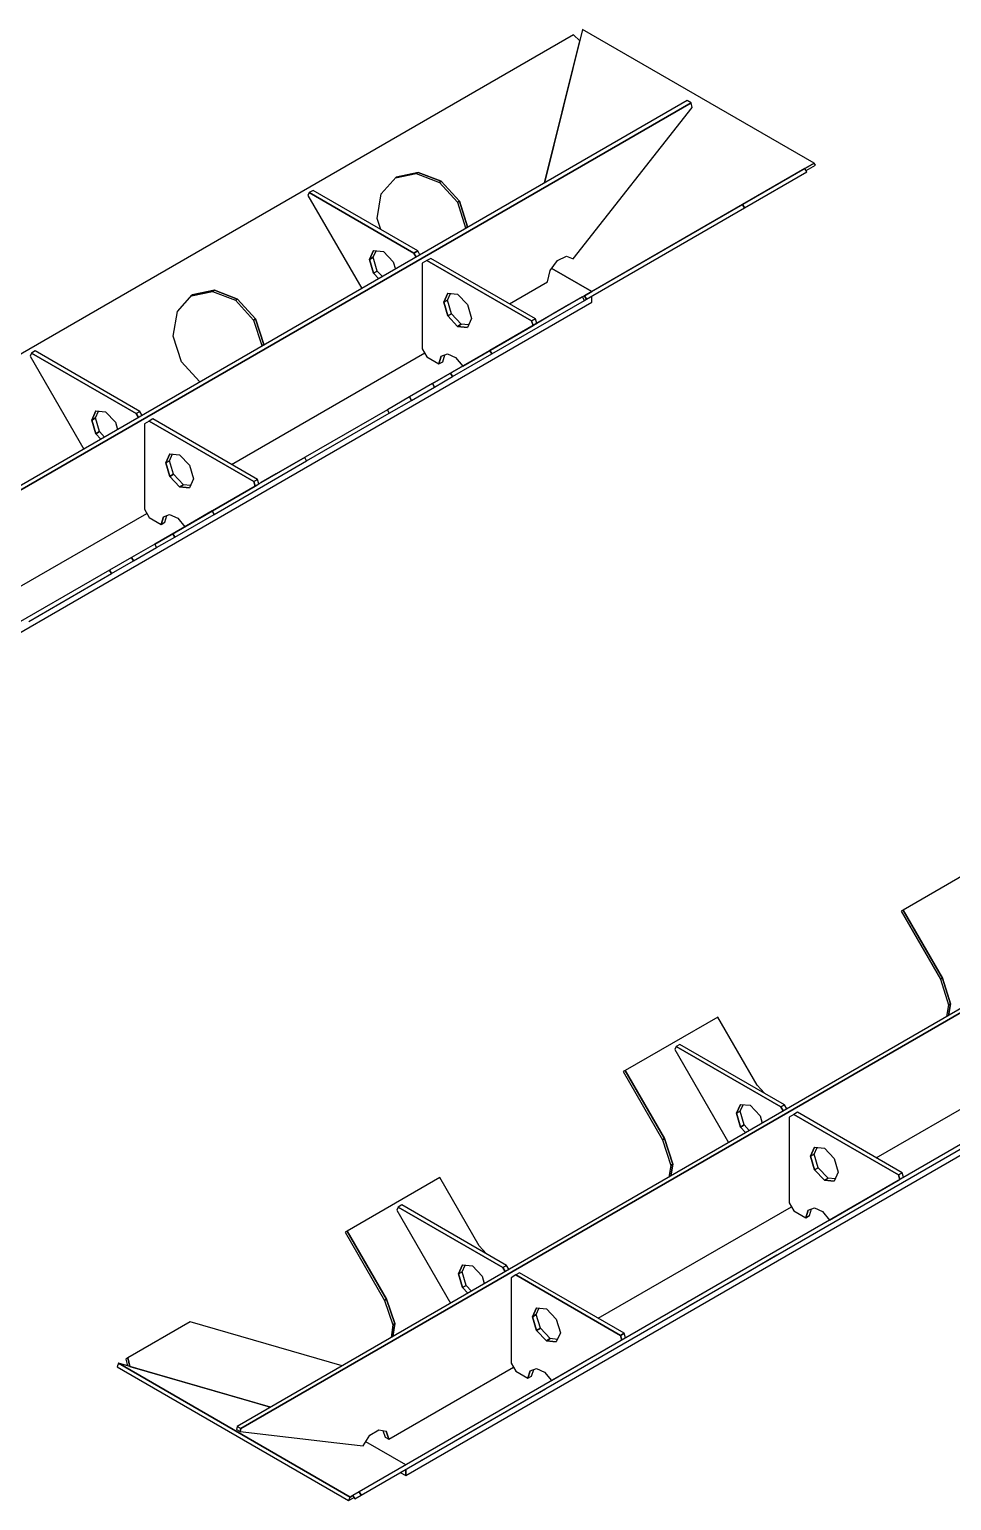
# Model space of a CAD drawing. Header units: millimetres. Extents: x -251843 to -243433, y -86292 to -80352.
# Drawn here: x -244821 to -244117, y -82075 to -80952 of the extents above; entities that cross this region are included whole.
import ezdxf

# ---------------------------------------------------------------- set-up
doc = ezdxf.new("R2010")
doc.units = ezdxf.units.MM
doc.layers.add('pen_035', color=1, linetype='Continuous')

msp = doc.modelspace()

# ---------------------------------------------------------------- linework, layer by layer
at = {"layer": 'pen_035', "color": 0, "linetype": 'Continuous'}
for p, q in [((-244524.1, -81061.4), (-244540.9, -81065)), ((-244524.1, -81061.4), (-244540.9, -81065)), ((-244608.2, -81079), (-244567.2, -81150)), ((-244608.2, -81079), (-244567.2, -81150)), ((-244527.3, -81122.9), (-244525.5, -81125.9)), ((-244527.3, -81122.9), (-244525.5, -81125.9)), ((-244391.5, -81152.3), (-244422.1, -81134.6)), ((-244391.5, -81152.3), (-244422.1, -81134.6)), ((-244558.1, -81138.2), (-244554.1, -81142.5)), ((-244558.1, -81138.2), (-244554.1, -81142.5)), ((-244679.6, -81151.3), (-244696.5, -81154.8)), ((-244679.6, -81151.3), (-244696.5, -81154.8)), ((-244397.1, -81155.5), (-244391.5, -81152.3)), ((-244391.5, -81152.3), (-244397.1, -81155.5)), ((-244397.1, -81155.5), (-244391.5, -81152.3)), ((-244391.5, -81152.3), (-244397.1, -81155.5)), ((-244391.5, -81152.3), (-244391.5, -81152.3)), ((-244391.5, -81152.3), (-244391.5, -81152.3)), ((-244420.2, -81168.8), (-244420.2, -81168.8)), ((-244420.2, -81168.8), (-244420.2, -81168.8)), ((-244409.2, -81162.5), (-244409.2, -81162.5)), ((-244409.2, -81162.5), (-244409.2, -81162.5)), ((-244513.1, -81222.5), (-244436.4, -81178.2)), ((-244436.4, -81178.2), (-244513.1, -81222.5)), ((-244513.1, -81222.5), (-244436.4, -81178.2)), ((-244436.4, -81178.2), (-244513.1, -81222.5)), ((-244494, -81178.8), (-244486.5, -81179.6)), ((-244494, -81178.8), (-244486.5, -81179.6)), ((-244434.8, -81177.3), (-244434.8, -81177.3)), ((-244434.8, -81177.3), (-244434.8, -81177.3)), ((-244431.8, -81175.5), (-244431.8, -81175.5)), ((-244431.8, -81175.5), (-244431.8, -81175.5)), ((-244820.3, -81201.5), (-244779.4, -81272.5)), ((-244820.3, -81201.5), (-244779.4, -81272.5)), ((-244666.6, -81284.1), (-244519.1, -81199)), ((-244666.6, -81284.1), (-244519.1, -81199)), ((-244739.4, -81245.4), (-244737.6, -81248.4)), ((-244739.4, -81245.4), (-244737.6, -81248.4)), ((-244770.2, -81260.7), (-244766.2, -81264.9)), ((-244770.2, -81260.7), (-244766.2, -81264.9)), ((-244632.4, -81291.4), (-244632.4, -81291.4)), ((-244632.4, -81291.4), (-244632.4, -81291.4)), ((-244725.2, -81344.9), (-244648.6, -81300.7)), ((-244648.6, -81300.7), (-244725.2, -81344.9)), ((-244725.2, -81344.9), (-244648.6, -81300.7)), ((-244648.6, -81300.7), (-244725.2, -81344.9)), ((-244706.2, -81301.3), (-244698.7, -81302)), ((-244706.2, -81301.3), (-244698.7, -81302)), ((-244646.9, -81299.7), (-244646.9, -81299.7)), ((-244646.9, -81299.7), (-244646.9, -81299.7)), ((-244643.9, -81298), (-244643.9, -81298)), ((-244643.9, -81298), (-244643.9, -81298)), ((-244878.7, -81406.6), (-244731.3, -81321.5)), ((-244878.7, -81406.6), (-244731.3, -81321.5)), ((-244174.4, -81813.2), (-244027, -81728.1)), ((-244174.4, -81813.2), (-244027, -81728.1)), ((-244247.3, -81774.4), (-244245.5, -81777.5)), ((-244247.3, -81774.4), (-244245.5, -81777.5)), ((-244278.1, -81789.8), (-244274.1, -81794)), ((-244278.1, -81789.8), (-244274.1, -81794)), ((-244214, -81830.4), (-244206.5, -81831.1)), ((-244214, -81830.4), (-244206.5, -81831.1)), ((-244210.1, -81860.7), (-244156.9, -81830.1)), ((-244210.1, -81860.7), (-244156.9, -81830.1)), ((-244157.5, -81826.3), (-244156.4, -81829.8)), ((-244157.5, -81826.3), (-244156.4, -81829.8)), ((-244386.6, -81935.7), (-244239.1, -81850.6)), ((-244386.6, -81935.7), (-244239.1, -81850.6)), ((-244459.4, -81896.9), (-244457.6, -81900)), ((-244459.4, -81896.9), (-244457.6, -81900)), ((-244490.2, -81912.3), (-244486.2, -81916.5)), ((-244490.2, -81912.3), (-244486.2, -81916.5)), ((-244317.6, -81922.8), (-244320.6, -81924.6)), ((-244317.6, -81922.8), (-244320.6, -81924.6)), ((-244306.1, -81916.2), (-244317.6, -81922.8)), ((-244306.1, -81916.2), (-244317.6, -81922.8)), ((-244426.2, -81952.8), (-244418.7, -81953.6)), ((-244426.2, -81952.8), (-244418.7, -81953.6)), ((-244422.2, -81983.2), (-244369, -81952.5)), ((-244422.2, -81983.2), (-244369, -81952.5)), ((-244369.6, -81948.8), (-244368.5, -81952.3)), ((-244369.6, -81948.8), (-244368.5, -81952.3)), ((-244663.4, -81995.8), (-244752.8, -81970)), ((-244663.4, -81995.8), (-244752.8, -81970)), ((-244744.2, -81972.5), (-244744.2, -81972.5)), ((-244744.2, -81972.5), (-244744.2, -81972.5)), ((-244636.9, -82003.5), (-244658.1, -81997.4)), ((-244636.9, -82003.5), (-244658.1, -81997.4)), ((-244653.3, -81998.7), (-244636.9, -82003.5)), ((-244653.3, -81998.7), (-244636.9, -82003.5)), ((-244551, -82021.3), (-244549.2, -82026.3)), ((-244551, -82021.3), (-244549.2, -82026.3)), ((-244586.1, -82030.7), (-244566.1, -82033)), ((-244586.1, -82030.7), (-244566.1, -82033)), ((-244533.6, -82047.6), (-244564.1, -82030)), ((-244533.6, -82047.6), (-244564.1, -82030)), ((-244494.4, -82024.9), (-244497.4, -82026.7)), ((-244494.4, -82024.9), (-244497.4, -82026.7)), ((-244533.6, -82051), (-244533.6, -82055.7)), ((-244533.6, -82051), (-244533.6, -82055.7)), ((-244573.9, -82070.8), (-244576.1, -82072.1)), ((-244573.9, -82070.8), (-244576.1, -82072.1)), ((-244573.9, -82070.8), (-244573.9, -82070.8)), ((-244573.9, -82070.8), (-244573.9, -82070.8)), ((-244573.9, -82070.8), (-244573.9, -82070.8)), ((-244573.9, -82070.8), (-244573.9, -82070.8))]:
    msp.add_line(p, q, dxfattribs=at)
for points in [[(-244427.6, -81069.4, 0), (-244400.7, -80960.9, 0), (-244405.6, -80956.3, 0), (-245450, -81559.3, 0), (-245448.5, -81565.9, 0)], [(-244427.6, -81069.4, 0), (-244400.7, -80960.9, 0), (-244405.6, -80956.3, 0), (-245450, -81559.3, 0), (-245448.5, -81565.9, 0)], [(-244221.8, -81054.3, 0), (-244398.6, -80952.2, 0), (-244427.6, -81069.4, 0)], [(-244221.8, -81054.3, 0), (-244398.6, -80952.2, 0), (-244427.6, -81069.4, 0)], [(-245363.8, -81613.2, 0), (-244315.8, -81008.2, 0), (-244318.7, -81006.5, 0), (-245366.6, -81611.6, 0), (-245363.8, -81613.2, 0)], [(-245363.8, -81613.2, 0), (-244315.8, -81008.2, 0), (-244318.7, -81006.5, 0), (-245366.6, -81611.6, 0), (-245363.8, -81613.2, 0)], [(-244405.7, -81127.2, 0), (-244314.8, -81011.8, 0), (-244315.8, -81008.2, 0), (-245363.8, -81613.2, 0), (-245364.3, -81615.6, 0), (-245290.4, -81624.1, 0)], [(-244405.7, -81127.2, 0), (-244314.8, -81011.8, 0), (-244315.8, -81008.2, 0), (-245363.8, -81613.2, 0), (-245364.3, -81615.6, 0), (-245290.4, -81624.1, 0)], [(-244422.1, -81134.6, 0), (-244391.5, -81152.3, 0), (-244221.8, -81054.3, 0)], [(-244422.1, -81134.6, 0), (-244391.5, -81152.3, 0), (-244221.8, -81054.3, 0)], [(-244228, -81060, 0), (-244220.7, -81055.8, 0), (-244221.8, -81054.3, 0), (-244391.5, -81152.3, 0)], [(-244228, -81060, 0), (-244220.7, -81055.8, 0), (-244221.8, -81054.3, 0), (-244391.5, -81152.3, 0)], [(-244276.4, -81085.8, 0), (-244274.9, -81088.4, 0), (-244227.4, -81061, 0), (-244228.9, -81058.4, 0), (-244276.4, -81085.8, 0)], [(-244276.4, -81085.8, 0), (-244274.9, -81088.4, 0), (-244227.4, -81061, 0), (-244228.9, -81058.4, 0), (-244276.4, -81085.8, 0)], [(-244552.7, -81104.9, 0), (-244555.4, -81096.4, 0), (-244552.4, -81077.8, 0), (-244540.9, -81065, 0)], [(-244552.7, -81104.9, 0), (-244555.4, -81096.4, 0), (-244552.4, -81077.8, 0), (-244540.9, -81065, 0)], [(-244541.5, -81065.6, 0), (-244525.6, -81062.3, 0), (-244524.1, -81061.4, 0)], [(-244541.5, -81065.6, 0), (-244525.6, -81062.3, 0), (-244524.1, -81061.4, 0)], [(-244540.9, -81065, 0), (-244524.1, -81061.4, 0), (-244506.4, -81068.1, 0), (-244492.6, -81083.3, 0), (-244486.4, -81102.8, 0), (-244486.5, -81103.4, 0)], [(-244540.9, -81065, 0), (-244524.1, -81061.4, 0), (-244506.4, -81068.1, 0), (-244492.6, -81083.3, 0), (-244486.4, -81102.8, 0), (-244486.5, -81103.4, 0)], [(-244506.4, -81068.1, 0), (-244524.1, -81061.4, 0), (-244525.6, -81062.3, 0), (-244507.9, -81069, 0), (-244506.4, -81068.1, 0)], [(-244506.4, -81068.1, 0), (-244524.1, -81061.4, 0), (-244525.6, -81062.3, 0), (-244507.9, -81069, 0), (-244506.4, -81068.1, 0)], [(-244492.6, -81083.3, 0), (-244506.4, -81068.1, 0), (-244507.9, -81069, 0), (-244494.1, -81084.1, 0), (-244492.6, -81083.3, 0)], [(-244492.6, -81083.3, 0), (-244506.4, -81068.1, 0), (-244507.9, -81069, 0), (-244494.1, -81084.1, 0), (-244492.6, -81083.3, 0)], [(-244525.5, -81125.9, 0), (-244527.3, -81122.9, 0), (-244607.2, -81076.7, 0), (-244608.2, -81079, 0)], [(-244525.5, -81125.9, 0), (-244527.3, -81122.9, 0), (-244607.2, -81076.7, 0), (-244608.2, -81079, 0)], [(-244607.2, -81076.7, 0), (-244527.3, -81122.9, 0), (-244524.4, -81121.2, 0), (-244604.3, -81075.1, 0), (-244607.2, -81076.7, 0)], [(-244607.2, -81076.7, 0), (-244527.3, -81122.9, 0), (-244524.4, -81121.2, 0), (-244604.3, -81075.1, 0), (-244607.2, -81076.7, 0)], [(-244486.4, -81102.8, 0), (-244492.6, -81083.3, 0), (-244494.1, -81084.1, 0), (-244487.9, -81103.7, 0), (-244486.4, -81102.8, 0)], [(-244486.4, -81102.8, 0), (-244492.6, -81083.3, 0), (-244494.1, -81084.1, 0), (-244487.9, -81103.7, 0), (-244486.4, -81102.8, 0)], [(-244397.1, -81155.5, 0), (-244395.6, -81158.1, 0), (-244274.9, -81088.4, 0), (-244276.4, -81085.8, 0), (-244397.1, -81155.5, 0)], [(-244397.1, -81155.5, 0), (-244395.6, -81158.1, 0), (-244274.9, -81088.4, 0), (-244276.4, -81085.8, 0), (-244397.1, -81155.5, 0)], [(-244486.5, -81103.4, 0), (-244486.4, -81102.8, 0), (-244487.9, -81103.7, 0), (-244488, -81104.3, 0)], [(-244486.5, -81103.4, 0), (-244486.4, -81102.8, 0), (-244487.9, -81103.7, 0), (-244488, -81104.3, 0)], [(-244554.1, -81142.5, 0), (-244558.1, -81138.2, 0), (-244561.2, -81127.8, 0), (-244558.1, -81120.9, 0), (-244550.6, -81121.7, 0)], [(-244558.1, -81120.9, 0), (-244561.2, -81127.8, 0), (-244558.4, -81126.1, 0), (-244556.1, -81121.1, 0)], [(-244554.1, -81142.5, 0), (-244558.1, -81138.2, 0), (-244561.2, -81127.8, 0), (-244558.1, -81120.9, 0), (-244550.6, -81121.7, 0)], [(-244558.1, -81120.9, 0), (-244561.2, -81127.8, 0), (-244558.4, -81126.1, 0), (-244556.1, -81121.1, 0)], [(-244561.2, -81127.8, 0), (-244558.1, -81138.2, 0), (-244555.3, -81136.6, 0), (-244558.4, -81126.1, 0), (-244561.2, -81127.8, 0)], [(-244561.2, -81127.8, 0), (-244558.1, -81138.2, 0), (-244555.3, -81136.6, 0), (-244558.4, -81126.1, 0), (-244561.2, -81127.8, 0)], [(-244550.6, -81121.7, 0), (-244543.1, -81129.6, 0), (-244541.4, -81135.1, 0)], [(-244550.6, -81121.7, 0), (-244543.1, -81129.6, 0), (-244541.4, -81135.1, 0)], [(-244522.7, -81124.3, 0), (-244524.4, -81121.2, 0), (-244527.3, -81122.9, 0)], [(-244522.7, -81124.3, 0), (-244524.4, -81121.2, 0), (-244527.3, -81122.9, 0)], [(-244454.4, -81161.7, 0), (-244425.4, -81144.9, 0), (-244423.3, -81136.3, 0), (-244417.7, -81128.6, 0), (-244410.9, -81125.2, 0), (-244405.7, -81127.2, 0)], [(-244454.4, -81161.7, 0), (-244425.4, -81144.9, 0), (-244423.3, -81136.3, 0), (-244417.7, -81128.6, 0), (-244410.9, -81125.2, 0), (-244405.7, -81127.2, 0)], [(-244551.3, -81140.8, 0), (-244555.3, -81136.6, 0), (-244558.1, -81138.2, 0)], [(-244551.3, -81140.8, 0), (-244555.3, -81136.6, 0), (-244558.1, -81138.2, 0)], [(-244436.4, -81178.2, 0), (-244437.5, -81174.7, 0), (-244517.4, -81128.6, 0), (-244520.9, -81130.6, 0), (-244520.9, -81196, 0), (-244517.4, -81202.1, 0), (-244508.2, -81207.4, 0), (-244506.4, -81201.6, 0), (-244501.6, -81199.9, 0), (-244495.5, -81202.7, 0), (-244490.1, -81209.2, 0), (-244436.4, -81178.2, 0)], [(-244436.4, -81178.2, 0), (-244437.5, -81174.7, 0), (-244517.4, -81128.6, 0), (-244520.9, -81130.6, 0), (-244520.9, -81196, 0), (-244517.4, -81202.1, 0), (-244508.2, -81207.4, 0), (-244506.4, -81201.6, 0), (-244501.6, -81199.9, 0), (-244495.5, -81202.7, 0), (-244490.1, -81209.2, 0), (-244436.4, -81178.2, 0)], [(-244517.4, -81128.6, 0), (-244437.5, -81174.7, 0), (-244434.6, -81173.1, 0), (-244514.5, -81127, 0), (-244517.4, -81128.6, 0)], [(-244517.4, -81128.6, 0), (-244437.5, -81174.7, 0), (-244434.6, -81173.1, 0), (-244514.5, -81127, 0), (-244517.4, -81128.6, 0)], [(-244391.5, -81152.3, 0), (-244391.5, -81152.3, 0), (-244422.1, -81134.6, 0)], [(-244391.5, -81152.3, 0), (-244391.5, -81152.3, 0), (-244422.1, -81134.6, 0)], [(-245237.9, -81649.1, 0), (-244391.5, -81160.4, 0), (-244391.5, -81155.7, 0)], [(-245237.9, -81649.1, 0), (-244391.5, -81160.4, 0), (-244391.5, -81155.7, 0)], [(-244690.4, -81221.1, 0), (-244691, -81220.9, 0), (-244704.8, -81205.8, 0), (-244711, -81186.2, 0), (-244707.9, -81167.6, 0), (-244696.5, -81154.8, 0)], [(-244690.4, -81221.1, 0), (-244691, -81220.9, 0), (-244704.8, -81205.8, 0), (-244711, -81186.2, 0), (-244707.9, -81167.6, 0), (-244696.5, -81154.8, 0)], [(-244697.1, -81155.5, 0), (-244681.1, -81152.1, 0), (-244679.6, -81151.3, 0)], [(-244697.1, -81155.5, 0), (-244681.1, -81152.1, 0), (-244679.6, -81151.3, 0)], [(-244696.5, -81154.8, 0), (-244679.6, -81151.3, 0), (-244662, -81158, 0), (-244648.2, -81173.1, 0), (-244642, -81192.6, 0), (-244642.1, -81193.2, 0)], [(-244696.5, -81154.8, 0), (-244679.6, -81151.3, 0), (-244662, -81158, 0), (-244648.2, -81173.1, 0), (-244642, -81192.6, 0), (-244642.1, -81193.2, 0)], [(-244662, -81158, 0), (-244679.6, -81151.3, 0), (-244681.1, -81152.1, 0), (-244663.5, -81158.8, 0), (-244662, -81158, 0)], [(-244662, -81158, 0), (-244679.6, -81151.3, 0), (-244681.1, -81152.1, 0), (-244663.5, -81158.8, 0), (-244662, -81158, 0)], [(-244648.2, -81173.1, 0), (-244662, -81158, 0), (-244663.5, -81158.8, 0), (-244649.7, -81174, 0), (-244648.2, -81173.1, 0)], [(-244648.2, -81173.1, 0), (-244662, -81158, 0), (-244663.5, -81158.8, 0), (-244649.7, -81174, 0), (-244648.2, -81173.1, 0)], [(-244494, -81154.3, 0), (-244486.5, -81162.2, 0), (-244483.4, -81172.7, 0), (-244486.5, -81179.6, 0), (-244494, -81178.8, 0), (-244501.5, -81170.9, 0), (-244504.6, -81160.4, 0), (-244501.5, -81153.6, 0), (-244494, -81154.3, 0)], [(-244501.5, -81153.6, 0), (-244504.6, -81160.4, 0), (-244501.8, -81158.8, 0), (-244499.5, -81153.8, 0)], [(-244494, -81154.3, 0), (-244486.5, -81162.2, 0), (-244483.4, -81172.7, 0), (-244486.5, -81179.6, 0), (-244494, -81178.8, 0), (-244501.5, -81170.9, 0), (-244504.6, -81160.4, 0), (-244501.5, -81153.6, 0), (-244494, -81154.3, 0)], [(-244501.5, -81153.6, 0), (-244504.6, -81160.4, 0), (-244501.8, -81158.8, 0), (-244499.5, -81153.8, 0)], [(-244504.6, -81160.4, 0), (-244501.5, -81170.9, 0), (-244498.7, -81169.3, 0), (-244501.8, -81158.8, 0), (-244504.6, -81160.4, 0)], [(-244504.6, -81160.4, 0), (-244501.5, -81170.9, 0), (-244498.7, -81169.3, 0), (-244501.8, -81158.8, 0), (-244504.6, -81160.4, 0)], [(-244469.3, -81197.2, 0), (-244467.8, -81199.8, 0), (-244397.1, -81159, 0), (-244398.6, -81156.4, 0), (-244469.3, -81197.2, 0)], [(-244469.3, -81197.2, 0), (-244467.8, -81199.8, 0), (-244397.1, -81159, 0), (-244398.6, -81156.4, 0), (-244469.3, -81197.2, 0)], [(-244397.1, -81159, 0), (-244395.6, -81158.1, 0), (-244397.1, -81155.5, 0), (-244409.2, -81162.5, 0)], [(-244397.1, -81159, 0), (-244395.6, -81158.1, 0), (-244397.1, -81155.5, 0), (-244409.2, -81162.5, 0)], [(-244501.5, -81170.9, 0), (-244494, -81178.8, 0), (-244491.2, -81177.2, 0), (-244498.7, -81169.3, 0), (-244501.5, -81170.9, 0)], [(-244501.5, -81170.9, 0), (-244494, -81178.8, 0), (-244491.2, -81177.2, 0), (-244498.7, -81169.3, 0), (-244501.5, -81170.9, 0)], [(-244420.2, -81168.8, 0), (-244420.2, -81168.8, 0), (-244431.8, -81175.5, 0)], [(-244420.2, -81168.8, 0), (-244420.2, -81168.8, 0), (-244431.8, -81175.5, 0)], [(-244409.2, -81162.5, 0), (-244409.2, -81162.5, 0), (-244420.2, -81168.8, 0)], [(-244409.2, -81162.5, 0), (-244409.2, -81162.5, 0), (-244420.2, -81168.8, 0)], [(-244642, -81192.6, 0), (-244648.2, -81173.1, 0), (-244649.7, -81174, 0), (-244643.5, -81193.5, 0), (-244642, -81192.6, 0)], [(-244642, -81192.6, 0), (-244648.2, -81173.1, 0), (-244649.7, -81174, 0), (-244643.5, -81193.5, 0), (-244642, -81192.6, 0)], [(-244485.7, -81177.7, 0), (-244491.2, -81177.2, 0), (-244494, -81178.8, 0)], [(-244485.7, -81177.7, 0), (-244491.2, -81177.2, 0), (-244494, -81178.8, 0)], [(-244437.5, -81174.7, 0), (-244436.4, -81178.2, 0), (-244433.6, -81176.6, 0), (-244434.6, -81173.1, 0), (-244437.5, -81174.7, 0)], [(-244437.5, -81174.7, 0), (-244436.4, -81178.2, 0), (-244433.6, -81176.6, 0), (-244434.6, -81173.1, 0), (-244437.5, -81174.7, 0)], [(-244431.8, -81175.5, 0), (-244431.8, -81175.5, 0), (-244433.6, -81176.6, 0)], [(-244431.8, -81175.5, 0), (-244431.8, -81175.5, 0), (-244433.6, -81176.6, 0)], [(-244642.1, -81193.2, 0), (-244642, -81192.6, 0), (-244643.5, -81193.5, 0), (-244643.6, -81194.1, 0)], [(-244642.1, -81193.2, 0), (-244642, -81192.6, 0), (-244643.5, -81193.5, 0), (-244643.6, -81194.1, 0)], [(-244737.6, -81248.4, 0), (-244739.4, -81245.4, 0), (-244819.3, -81199.2, 0), (-244820.3, -81201.5, 0)], [(-244737.6, -81248.4, 0), (-244739.4, -81245.4, 0), (-244819.3, -81199.2, 0), (-244820.3, -81201.5, 0)], [(-244819.3, -81199.2, 0), (-244739.4, -81245.4, 0), (-244736.6, -81243.7, 0), (-244816.5, -81197.6, 0), (-244819.3, -81199.2, 0)], [(-244819.3, -81199.2, 0), (-244739.4, -81245.4, 0), (-244736.6, -81243.7, 0), (-244816.5, -81197.6, 0), (-244819.3, -81199.2, 0)], [(-244506.4, -81201.6, 0), (-244508.2, -81207.4, 0), (-244505.3, -81205.8, 0), (-244503.8, -81200.6, 0)], [(-244506.4, -81201.6, 0), (-244508.2, -81207.4, 0), (-244505.3, -81205.8, 0), (-244503.8, -81200.6, 0)], [(-244499.3, -81214.5, 0), (-244497.8, -81217.1, 0), (-244467.8, -81199.8, 0), (-244469.3, -81197.2, 0), (-244499.3, -81214.5, 0)], [(-244499.3, -81214.5, 0), (-244497.8, -81217.1, 0), (-244467.8, -81199.8, 0), (-244469.3, -81197.2, 0), (-244499.3, -81214.5, 0)], [(-244513.1, -81222.5, 0), (-244511.6, -81225.1, 0), (-244497.8, -81217.1, 0), (-244499.3, -81214.5, 0), (-244513.1, -81222.5, 0)], [(-244513.1, -81222.5, 0), (-244511.6, -81225.1, 0), (-244497.8, -81217.1, 0), (-244499.3, -81214.5, 0), (-244513.1, -81222.5, 0)], [(-244530.7, -81232.7, 0), (-244529.2, -81235.3, 0), (-244511.6, -81225.1, 0), (-244513.1, -81222.5, 0), (-244530.7, -81232.7, 0)], [(-244530.7, -81232.7, 0), (-244529.2, -81235.3, 0), (-244511.6, -81225.1, 0), (-244513.1, -81222.5, 0), (-244530.7, -81232.7, 0)], [(-244547.6, -81242.4, 0), (-244546.1, -81245, 0), (-244529.2, -81235.3, 0), (-244530.7, -81232.7, 0), (-244547.6, -81242.4, 0)], [(-244547.6, -81242.4, 0), (-244546.1, -81245, 0), (-244529.2, -81235.3, 0), (-244530.7, -81232.7, 0), (-244547.6, -81242.4, 0)], [(-244766.2, -81264.9, 0), (-244770.2, -81260.7, 0), (-244773.3, -81250.3, 0), (-244770.2, -81243.4, 0), (-244762.7, -81244.1, 0)], [(-244770.2, -81243.4, 0), (-244773.3, -81250.3, 0), (-244770.5, -81248.6, 0), (-244768.2, -81243.6, 0)], [(-244766.2, -81264.9, 0), (-244770.2, -81260.7, 0), (-244773.3, -81250.3, 0), (-244770.2, -81243.4, 0), (-244762.7, -81244.1, 0)], [(-244770.2, -81243.4, 0), (-244773.3, -81250.3, 0), (-244770.5, -81248.6, 0), (-244768.2, -81243.6, 0)], [(-244773.3, -81250.3, 0), (-244770.2, -81260.7, 0), (-244767.4, -81259.1, 0), (-244770.5, -81248.6, 0), (-244773.3, -81250.3, 0)], [(-244773.3, -81250.3, 0), (-244770.2, -81260.7, 0), (-244767.4, -81259.1, 0), (-244770.5, -81248.6, 0), (-244773.3, -81250.3, 0)], [(-244762.7, -81244.1, 0), (-244755.2, -81252, 0), (-244753.6, -81257.6, 0)], [(-244762.7, -81244.1, 0), (-244755.2, -81252, 0), (-244753.6, -81257.6, 0)], [(-244734.8, -81246.8, 0), (-244736.6, -81243.7, 0), (-244739.4, -81245.4, 0)], [(-244734.8, -81246.8, 0), (-244736.6, -81243.7, 0), (-244739.4, -81245.4, 0)], [(-244729.5, -81251.1, 0), (-244649.6, -81297.2, 0), (-244646.8, -81295.6, 0), (-244726.7, -81249.4, 0), (-244729.5, -81251.1, 0)], [(-244729.5, -81251.1, 0), (-244649.6, -81297.2, 0), (-244646.8, -81295.6, 0), (-244726.7, -81249.4, 0), (-244729.5, -81251.1, 0)], [(-244609.2, -81281.4, 0), (-244546.1, -81245, 0), (-244547.6, -81242.4, 0), (-244632.4, -81291.4, 0)], [(-244609.2, -81281.4, 0), (-244546.1, -81245, 0), (-244547.6, -81242.4, 0), (-244632.4, -81291.4, 0)], [(-244763.4, -81263.3, 0), (-244767.4, -81259.1, 0), (-244770.2, -81260.7, 0)], [(-244763.4, -81263.3, 0), (-244767.4, -81259.1, 0), (-244770.2, -81260.7, 0)], [(-244648.6, -81300.7, 0), (-244649.6, -81297.2, 0), (-244729.5, -81251.1, 0), (-244733, -81253.1, 0), (-244733, -81318.4, 0), (-244729.5, -81324.6, 0), (-244720.3, -81329.9, 0), (-244718.5, -81324.1, 0), (-244713.8, -81322.3, 0), (-244707.6, -81325.2, 0), (-244702.2, -81331.7, 0), (-244648.6, -81300.7, 0)], [(-244648.6, -81300.7, 0), (-244649.6, -81297.2, 0), (-244729.5, -81251.1, 0), (-244733, -81253.1, 0), (-244733, -81318.4, 0), (-244729.5, -81324.6, 0), (-244720.3, -81329.9, 0), (-244718.5, -81324.1, 0), (-244713.8, -81322.3, 0), (-244707.6, -81325.2, 0), (-244702.2, -81331.7, 0), (-244648.6, -81300.7, 0)], [(-244706.2, -81276.8, 0), (-244698.7, -81284.7, 0), (-244695.6, -81295.2, 0), (-244698.7, -81302, 0), (-244706.2, -81301.3, 0), (-244713.7, -81293.4, 0), (-244716.8, -81282.9, 0), (-244713.7, -81276, 0), (-244706.2, -81276.8, 0)], [(-244713.7, -81276, 0), (-244716.8, -81282.9, 0), (-244713.9, -81281.3, 0), (-244711.7, -81276.2, 0)], [(-244706.2, -81276.8, 0), (-244698.7, -81284.7, 0), (-244695.6, -81295.2, 0), (-244698.7, -81302, 0), (-244706.2, -81301.3, 0), (-244713.7, -81293.4, 0), (-244716.8, -81282.9, 0), (-244713.7, -81276, 0), (-244706.2, -81276.8, 0)], [(-244713.7, -81276, 0), (-244716.8, -81282.9, 0), (-244713.9, -81281.3, 0), (-244711.7, -81276.2, 0)], [(-244716.8, -81282.9, 0), (-244713.7, -81293.4, 0), (-244710.8, -81291.7, 0), (-244713.9, -81281.3, 0), (-244716.8, -81282.9, 0)], [(-244716.8, -81282.9, 0), (-244713.7, -81293.4, 0), (-244710.8, -81291.7, 0), (-244713.9, -81281.3, 0), (-244716.8, -81282.9, 0)], [(-244681.4, -81319.7, 0), (-244679.9, -81322.3, 0), (-244609.2, -81281.4, 0), (-244610.7, -81278.8, 0), (-244681.4, -81319.7, 0)], [(-244681.4, -81319.7, 0), (-244679.9, -81322.3, 0), (-244609.2, -81281.4, 0), (-244610.7, -81278.8, 0), (-244681.4, -81319.7, 0)], [(-244713.7, -81293.4, 0), (-244706.2, -81301.3, 0), (-244703.3, -81299.7, 0), (-244710.8, -81291.7, 0), (-244713.7, -81293.4, 0)], [(-244713.7, -81293.4, 0), (-244706.2, -81301.3, 0), (-244703.3, -81299.7, 0), (-244710.8, -81291.7, 0), (-244713.7, -81293.4, 0)], [(-244632.4, -81291.4, 0), (-244632.4, -81291.4, 0), (-244643.9, -81298, 0)], [(-244632.4, -81291.4, 0), (-244632.4, -81291.4, 0), (-244643.9, -81298, 0)], [(-244697.8, -81300.2, 0), (-244703.3, -81299.7, 0), (-244706.2, -81301.3, 0)], [(-244697.8, -81300.2, 0), (-244703.3, -81299.7, 0), (-244706.2, -81301.3, 0)], [(-244649.6, -81297.2, 0), (-244648.6, -81300.7, 0), (-244645.7, -81299.1, 0), (-244646.8, -81295.6, 0), (-244649.6, -81297.2, 0)], [(-244649.6, -81297.2, 0), (-244648.6, -81300.7, 0), (-244645.7, -81299.1, 0), (-244646.8, -81295.6, 0), (-244649.6, -81297.2, 0)], [(-244643.9, -81298, 0), (-244643.9, -81298, 0), (-244645.7, -81299.1, 0)], [(-244643.9, -81298, 0), (-244643.9, -81298, 0), (-244645.7, -81299.1, 0)], [(-244718.5, -81324.1, 0), (-244720.3, -81329.9, 0), (-244717.5, -81328.2, 0), (-244715.9, -81323.1, 0)], [(-244718.5, -81324.1, 0), (-244720.3, -81329.9, 0), (-244717.5, -81328.2, 0), (-244715.9, -81323.1, 0)], [(-244711.4, -81337, 0), (-244709.9, -81339.6, 0), (-244679.9, -81322.3, 0), (-244681.4, -81319.7, 0), (-244711.4, -81337, 0)], [(-244711.4, -81337, 0), (-244709.9, -81339.6, 0), (-244679.9, -81322.3, 0), (-244681.4, -81319.7, 0), (-244711.4, -81337, 0)], [(-244725.2, -81344.9, 0), (-244723.7, -81347.5, 0), (-244709.9, -81339.6, 0), (-244711.4, -81337, 0), (-244725.2, -81344.9, 0)], [(-244725.2, -81344.9, 0), (-244723.7, -81347.5, 0), (-244709.9, -81339.6, 0), (-244711.4, -81337, 0), (-244725.2, -81344.9, 0)], [(-244742.9, -81355.1, 0), (-244741.4, -81357.7, 0), (-244723.7, -81347.5, 0), (-244725.2, -81344.9, 0), (-244742.9, -81355.1, 0)], [(-244742.9, -81355.1, 0), (-244741.4, -81357.7, 0), (-244723.7, -81347.5, 0), (-244725.2, -81344.9, 0), (-244742.9, -81355.1, 0)], [(-244759.7, -81364.9, 0), (-244758.2, -81367.5, 0), (-244741.4, -81357.7, 0), (-244742.9, -81355.1, 0), (-244759.7, -81364.9, 0)], [(-244759.7, -81364.9, 0), (-244758.2, -81367.5, 0), (-244741.4, -81357.7, 0), (-244742.9, -81355.1, 0), (-244759.7, -81364.9, 0)], [(-244821.3, -81403.9, 0), (-244758.2, -81367.5, 0), (-244759.7, -81364.9, 0), (-244844.6, -81413.8, 0)], [(-244821.3, -81403.9, 0), (-244758.2, -81367.5, 0), (-244759.7, -81364.9, 0), (-244844.6, -81413.8, 0)], [(-244662.3, -82018.2, 0), (-244659.5, -82019.8, 0), (-243611.6, -81414.8, 0), (-243614.4, -81413.1, 0), (-244662.3, -82018.2, 0)], [(-244662.3, -82018.2, 0), (-244659.5, -82019.8, 0), (-243611.6, -81414.8, 0), (-243614.4, -81413.1, 0), (-244662.3, -82018.2, 0)], [(-243701.5, -81533.9, 0), (-243610.6, -81418.4, 0), (-243611.6, -81414.8, 0), (-244659.5, -82019.8, 0), (-244660, -82022.2, 0), (-244586.1, -82030.7, 0)], [(-243701.5, -81533.9, 0), (-243610.6, -81418.4, 0), (-243611.6, -81414.8, 0), (-244659.5, -82019.8, 0), (-244660, -82022.2, 0), (-244586.1, -82030.7, 0)], [(-244569, -82068, 0), (-244567.5, -82070.6, 0), (-243523.1, -81467.6, 0), (-243524.6, -81465, 0), (-244569, -82068, 0)], [(-244569, -82068, 0), (-244567.5, -82070.6, 0), (-243523.1, -81467.6, 0), (-243524.6, -81465, 0), (-244569, -82068, 0)], [(-244533.6, -82055.7, 0), (-243687.2, -81567.1, 0), (-243687.2, -81562.4, 0)], [(-244533.6, -82055.7, 0), (-243687.2, -81567.1, 0), (-243687.2, -81562.4, 0)], [(-244047.6, -81641.5, 0), (-244053.2, -81635.3, 0), (-244083.2, -81583.4, 0), (-244153.9, -81624.2, 0), (-244123.9, -81676.2, 0), (-244117.7, -81695.7, 0), (-244119.2, -81704.6, 0)], [(-244047.6, -81641.5, 0), (-244053.2, -81635.3, 0), (-244083.2, -81583.4, 0), (-244153.9, -81624.2, 0), (-244123.9, -81676.2, 0), (-244117.7, -81695.7, 0), (-244119.2, -81704.6, 0)], [(-244123.9, -81676.2, 0), (-244153.9, -81624.2, 0), (-244155.4, -81625.1, 0), (-244125.4, -81677, 0), (-244123.9, -81676.2, 0)], [(-244123.9, -81676.2, 0), (-244153.9, -81624.2, 0), (-244155.4, -81625.1, 0), (-244125.4, -81677, 0), (-244123.9, -81676.2, 0)], [(-244117.7, -81695.7, 0), (-244123.9, -81676.2, 0), (-244125.4, -81677, 0), (-244119.2, -81696.5, 0), (-244117.7, -81695.7, 0)], [(-244117.7, -81695.7, 0), (-244123.9, -81676.2, 0), (-244125.4, -81677, 0), (-244119.2, -81696.5, 0), (-244117.7, -81695.7, 0)], [(-244119.2, -81704.6, 0), (-244117.7, -81695.7, 0), (-244119.2, -81696.5, 0), (-244120.7, -81705.4, 0)], [(-244119.2, -81704.6, 0), (-244117.7, -81695.7, 0), (-244119.2, -81696.5, 0), (-244120.7, -81705.4, 0)], [(-244259.7, -81764, 0), (-244265.3, -81757.8, 0), (-244295.3, -81705.9, 0), (-244366, -81746.7, 0), (-244336, -81798.6, 0), (-244329.8, -81818.2, 0), (-244331.3, -81827, 0)], [(-244259.7, -81764, 0), (-244265.3, -81757.8, 0), (-244295.3, -81705.9, 0), (-244366, -81746.7, 0), (-244336, -81798.6, 0), (-244329.8, -81818.2, 0), (-244331.3, -81827, 0)], [(-244245.5, -81777.5, 0), (-244247.3, -81774.4, 0), (-244327.2, -81728.3, 0), (-244328.2, -81730.6, 0), (-244287.2, -81801.6, 0)], [(-244245.5, -81777.5, 0), (-244247.3, -81774.4, 0), (-244327.2, -81728.3, 0), (-244328.2, -81730.6, 0), (-244287.2, -81801.6, 0)], [(-244327.2, -81728.3, 0), (-244247.3, -81774.4, 0), (-244244.4, -81772.8, 0), (-244324.3, -81726.7, 0), (-244327.2, -81728.3, 0)], [(-244327.2, -81728.3, 0), (-244247.3, -81774.4, 0), (-244244.4, -81772.8, 0), (-244324.3, -81726.7, 0), (-244327.2, -81728.3, 0)], [(-244336, -81798.6, 0), (-244366, -81746.7, 0), (-244367.5, -81747.5, 0), (-244337.5, -81799.5, 0), (-244336, -81798.6, 0)], [(-244336, -81798.6, 0), (-244366, -81746.7, 0), (-244367.5, -81747.5, 0), (-244337.5, -81799.5, 0), (-244336, -81798.6, 0)], [(-244274.1, -81794, 0), (-244278.1, -81789.8, 0), (-244281.2, -81779.3, 0), (-244278.1, -81772.5, 0), (-244270.6, -81773.2, 0)], [(-244278.1, -81772.5, 0), (-244281.2, -81779.3, 0), (-244278.4, -81777.7, 0), (-244276.1, -81772.7, 0)], [(-244274.1, -81794, 0), (-244278.1, -81789.8, 0), (-244281.2, -81779.3, 0), (-244278.1, -81772.5, 0), (-244270.6, -81773.2, 0)], [(-244278.1, -81772.5, 0), (-244281.2, -81779.3, 0), (-244278.4, -81777.7, 0), (-244276.1, -81772.7, 0)], [(-244270.6, -81773.2, 0), (-244263.1, -81781.1, 0), (-244261.4, -81786.7, 0)], [(-244270.6, -81773.2, 0), (-244263.1, -81781.1, 0), (-244261.4, -81786.7, 0)], [(-244242.7, -81775.9, 0), (-244244.4, -81772.8, 0), (-244247.3, -81774.4, 0)], [(-244242.7, -81775.9, 0), (-244244.4, -81772.8, 0), (-244247.3, -81774.4, 0)], [(-244281.2, -81779.3, 0), (-244278.1, -81789.8, 0), (-244275.3, -81788.2, 0), (-244278.4, -81777.7, 0), (-244281.2, -81779.3, 0)], [(-244281.2, -81779.3, 0), (-244278.1, -81789.8, 0), (-244275.3, -81788.2, 0), (-244278.4, -81777.7, 0), (-244281.2, -81779.3, 0)], [(-244271.3, -81792.4, 0), (-244275.3, -81788.2, 0), (-244278.1, -81789.8, 0)], [(-244271.3, -81792.4, 0), (-244275.3, -81788.2, 0), (-244278.1, -81789.8, 0)], [(-244156.4, -81829.8, 0), (-244157.5, -81826.3, 0), (-244237.4, -81780.2, 0), (-244240.9, -81782.2, 0), (-244240.9, -81847.5, 0), (-244237.4, -81853.6, 0), (-244228.2, -81859, 0), (-244226.4, -81853.2, 0), (-244221.6, -81851.4, 0), (-244215.5, -81854.3, 0), (-244210.1, -81860.7, 0)], [(-244156.4, -81829.8, 0), (-244157.5, -81826.3, 0), (-244237.4, -81780.2, 0), (-244240.9, -81782.2, 0), (-244240.9, -81847.5, 0), (-244237.4, -81853.6, 0), (-244228.2, -81859, 0), (-244226.4, -81853.2, 0), (-244221.6, -81851.4, 0), (-244215.5, -81854.3, 0), (-244210.1, -81860.7, 0)], [(-244237.4, -81780.2, 0), (-244157.5, -81826.3, 0), (-244154.6, -81824.7, 0), (-244234.5, -81778.5, 0), (-244237.4, -81780.2, 0)], [(-244237.4, -81780.2, 0), (-244157.5, -81826.3, 0), (-244154.6, -81824.7, 0), (-244234.5, -81778.5, 0), (-244237.4, -81780.2, 0)], [(-244329.8, -81818.2, 0), (-244336, -81798.6, 0), (-244337.5, -81799.5, 0), (-244331.3, -81819, 0), (-244329.8, -81818.2, 0)], [(-244329.8, -81818.2, 0), (-244336, -81798.6, 0), (-244337.5, -81799.5, 0), (-244331.3, -81819, 0), (-244329.8, -81818.2, 0)], [(-244214, -81805.9, 0), (-244206.5, -81813.8, 0), (-244203.4, -81824.2, 0), (-244206.5, -81831.1, 0), (-244214, -81830.4, 0), (-244221.5, -81822.5, 0), (-244224.6, -81812, 0), (-244221.5, -81805.1, 0), (-244214, -81805.9, 0)], [(-244221.5, -81805.1, 0), (-244224.6, -81812, 0), (-244221.8, -81810.4, 0), (-244219.5, -81805.3, 0)], [(-244214, -81805.9, 0), (-244206.5, -81813.8, 0), (-244203.4, -81824.2, 0), (-244206.5, -81831.1, 0), (-244214, -81830.4, 0), (-244221.5, -81822.5, 0), (-244224.6, -81812, 0), (-244221.5, -81805.1, 0), (-244214, -81805.9, 0)], [(-244221.5, -81805.1, 0), (-244224.6, -81812, 0), (-244221.8, -81810.4, 0), (-244219.5, -81805.3, 0)], [(-244224.6, -81812, 0), (-244221.5, -81822.5, 0), (-244218.7, -81820.8, 0), (-244221.8, -81810.4, 0), (-244224.6, -81812, 0)], [(-244224.6, -81812, 0), (-244221.5, -81822.5, 0), (-244218.7, -81820.8, 0), (-244221.8, -81810.4, 0), (-244224.6, -81812, 0)], [(-244331.3, -81827, 0), (-244329.8, -81818.2, 0), (-244331.3, -81819, 0), (-244332.8, -81827.9, 0)], [(-244331.3, -81827, 0), (-244329.8, -81818.2, 0), (-244331.3, -81819, 0), (-244332.8, -81827.9, 0)], [(-244221.5, -81822.5, 0), (-244214, -81830.4, 0), (-244211.2, -81828.7, 0), (-244218.7, -81820.8, 0), (-244221.5, -81822.5, 0)], [(-244221.5, -81822.5, 0), (-244214, -81830.4, 0), (-244211.2, -81828.7, 0), (-244218.7, -81820.8, 0), (-244221.5, -81822.5, 0)], [(-244471.9, -81886.5, 0), (-244477.5, -81880.3, 0), (-244507.5, -81828.3, 0), (-244578.2, -81869.2, 0), (-244548.2, -81921.1, 0), (-244542, -81939.7, 0), (-244543.3, -81949.4, 0)], [(-244471.9, -81886.5, 0), (-244477.5, -81880.3, 0), (-244507.5, -81828.3, 0), (-244578.2, -81869.2, 0), (-244548.2, -81921.1, 0), (-244542, -81939.7, 0), (-244543.3, -81949.4, 0)], [(-244205.7, -81829.3, 0), (-244211.2, -81828.7, 0), (-244214, -81830.4, 0)], [(-244205.7, -81829.3, 0), (-244211.2, -81828.7, 0), (-244214, -81830.4, 0)], [(-244153.6, -81828.1, 0), (-244154.6, -81824.7, 0), (-244157.5, -81826.3, 0)], [(-244153.6, -81828.1, 0), (-244154.6, -81824.7, 0), (-244157.5, -81826.3, 0)], [(-244457.6, -81900, 0), (-244459.4, -81896.9, 0), (-244539.3, -81850.8, 0), (-244540.3, -81853.1, 0), (-244499.3, -81924.1, 0)], [(-244457.6, -81900, 0), (-244459.4, -81896.9, 0), (-244539.3, -81850.8, 0), (-244540.3, -81853.1, 0), (-244499.3, -81924.1, 0)], [(-244539.3, -81850.8, 0), (-244459.4, -81896.9, 0), (-244456.6, -81895.3, 0), (-244536.5, -81849.2, 0), (-244539.3, -81850.8, 0)], [(-244539.3, -81850.8, 0), (-244459.4, -81896.9, 0), (-244456.6, -81895.3, 0), (-244536.5, -81849.2, 0), (-244539.3, -81850.8, 0)], [(-244226.4, -81853.2, 0), (-244228.2, -81859, 0), (-244225.3, -81857.3, 0), (-244223.8, -81852.2, 0)], [(-244226.4, -81853.2, 0), (-244228.2, -81859, 0), (-244225.3, -81857.3, 0), (-244223.8, -81852.2, 0)], [(-244548.2, -81921.1, 0), (-244578.2, -81869.2, 0), (-244579.7, -81870, 0), (-244549.7, -81922, 0), (-244548.2, -81921.1, 0)], [(-244548.2, -81921.1, 0), (-244578.2, -81869.2, 0), (-244579.7, -81870, 0), (-244549.7, -81922, 0), (-244548.2, -81921.1, 0)], [(-244256.4, -81890.9, 0), (-244256.4, -81890.9, 0), (-244250.2, -81887.4, 0), (-244250.2, -81887.4, 0)], [(-244256.4, -81890.9, 0), (-244256.4, -81890.9, 0), (-244250.2, -81887.4, 0), (-244250.2, -81887.4, 0)], [(-244486.2, -81916.5, 0), (-244490.2, -81912.3, 0), (-244493.3, -81901.8, 0), (-244490.2, -81895, 0), (-244482.7, -81895.7, 0)], [(-244490.2, -81895, 0), (-244493.3, -81901.8, 0), (-244490.5, -81900.2, 0), (-244488.2, -81895.1, 0)], [(-244486.2, -81916.5, 0), (-244490.2, -81912.3, 0), (-244493.3, -81901.8, 0), (-244490.2, -81895, 0), (-244482.7, -81895.7, 0)], [(-244490.2, -81895, 0), (-244493.3, -81901.8, 0), (-244490.5, -81900.2, 0), (-244488.2, -81895.1, 0)], [(-244493.3, -81901.8, 0), (-244490.2, -81912.3, 0), (-244487.4, -81910.6, 0), (-244490.5, -81900.2, 0), (-244493.3, -81901.8, 0)], [(-244493.3, -81901.8, 0), (-244490.2, -81912.3, 0), (-244487.4, -81910.6, 0), (-244490.5, -81900.2, 0), (-244493.3, -81901.8, 0)], [(-244482.7, -81895.7, 0), (-244475.2, -81903.6, 0), (-244473.6, -81909.2, 0)], [(-244482.7, -81895.7, 0), (-244475.2, -81903.6, 0), (-244473.6, -81909.2, 0)], [(-244454.8, -81898.3, 0), (-244456.6, -81895.3, 0), (-244459.4, -81896.9, 0)], [(-244454.8, -81898.3, 0), (-244456.6, -81895.3, 0), (-244459.4, -81896.9, 0)], [(-244287.8, -81909.1, 0), (-244287.8, -81909.1, 0), (-244270.2, -81898.9, 0), (-244270.2, -81898.9, 0)], [(-244287.8, -81909.1, 0), (-244287.8, -81909.1, 0), (-244270.2, -81898.9, 0), (-244270.2, -81898.9, 0)], [(-244270.2, -81898.9, 0), (-244270.2, -81898.9, 0), (-244256.4, -81890.9, 0), (-244256.4, -81890.9, 0)], [(-244270.2, -81898.9, 0), (-244270.2, -81898.9, 0), (-244256.4, -81890.9, 0), (-244256.4, -81890.9, 0)], [(-244483.4, -81914.9, 0), (-244487.4, -81910.6, 0), (-244490.2, -81912.3, 0)], [(-244483.4, -81914.9, 0), (-244487.4, -81910.6, 0), (-244490.2, -81912.3, 0)], [(-244368.5, -81952.3, 0), (-244369.6, -81948.8, 0), (-244449.5, -81902.6, 0), (-244453, -81904.7, 0), (-244453, -81970, 0), (-244449.5, -81976.1, 0), (-244440.3, -81981.4, 0), (-244438.5, -81975.7, 0), (-244433.7, -81973.9, 0), (-244427.6, -81976.7, 0), (-244422.2, -81983.2, 0)], [(-244368.5, -81952.3, 0), (-244369.6, -81948.8, 0), (-244449.5, -81902.6, 0), (-244453, -81904.7, 0), (-244453, -81970, 0), (-244449.5, -81976.1, 0), (-244440.3, -81981.4, 0), (-244438.5, -81975.7, 0), (-244433.7, -81973.9, 0), (-244427.6, -81976.7, 0), (-244422.2, -81983.2, 0)], [(-244449.5, -81902.6, 0), (-244369.6, -81948.8, 0), (-244366.8, -81947.1, 0), (-244446.7, -81901, 0), (-244449.5, -81902.6, 0)], [(-244449.5, -81902.6, 0), (-244369.6, -81948.8, 0), (-244366.8, -81947.1, 0), (-244446.7, -81901, 0), (-244449.5, -81902.6, 0)], [(-244304.6, -81918.8, 0), (-244304.6, -81918.8, 0), (-244287.8, -81909.1, 0), (-244287.8, -81909.1, 0)], [(-244304.6, -81918.8, 0), (-244304.6, -81918.8, 0), (-244287.8, -81909.1, 0), (-244287.8, -81909.1, 0)], [(-244542, -81939.7, 0), (-244548.2, -81921.1, 0), (-244549.7, -81922, 0), (-244543.5, -81940.6, 0), (-244542, -81939.7, 0)], [(-244542, -81939.7, 0), (-244548.2, -81921.1, 0), (-244549.7, -81922, 0), (-244543.5, -81940.6, 0), (-244542, -81939.7, 0)], [(-244316.1, -81925.4, 0), (-244316.1, -81925.4, 0), (-244304.6, -81918.8, 0), (-244304.6, -81918.8, 0)], [(-244316.1, -81925.4, 0), (-244316.1, -81925.4, 0), (-244304.6, -81918.8, 0), (-244304.6, -81918.8, 0)], [(-244426.2, -81928.4, 0), (-244418.7, -81936.3, 0), (-244415.5, -81946.7, 0), (-244418.7, -81953.6, 0), (-244426.2, -81952.8, 0), (-244433.7, -81944.9, 0), (-244436.8, -81934.5, 0), (-244433.7, -81927.6, 0), (-244426.2, -81928.4, 0)], [(-244433.7, -81927.6, 0), (-244436.8, -81934.5, 0), (-244433.9, -81932.8, 0), (-244431.7, -81927.8, 0)], [(-244426.2, -81928.4, 0), (-244418.7, -81936.3, 0), (-244415.5, -81946.7, 0), (-244418.7, -81953.6, 0), (-244426.2, -81952.8, 0), (-244433.7, -81944.9, 0), (-244436.8, -81934.5, 0), (-244433.7, -81927.6, 0), (-244426.2, -81928.4, 0)], [(-244433.7, -81927.6, 0), (-244436.8, -81934.5, 0), (-244433.9, -81932.8, 0), (-244431.7, -81927.8, 0)], [(-244436.8, -81934.5, 0), (-244433.7, -81944.9, 0), (-244430.8, -81943.3, 0), (-244433.9, -81932.8, 0), (-244436.8, -81934.5, 0)], [(-244436.8, -81934.5, 0), (-244433.7, -81944.9, 0), (-244430.8, -81943.3, 0), (-244433.9, -81932.8, 0), (-244436.8, -81934.5, 0)], [(-244319.1, -81927.2, 0), (-244319.1, -81927.2, 0), (-244316.1, -81925.4, 0), (-244316.1, -81925.4, 0)], [(-244319.1, -81927.2, 0), (-244319.1, -81927.2, 0), (-244316.1, -81925.4, 0), (-244316.1, -81925.4, 0)], [(-244582.2, -81971.9, 0), (-244698.2, -81938.4, 0), (-244745.8, -81965.9, 0), (-244744.2, -81972.5, 0), (-244653.3, -81998.7, 0)], [(-244582.2, -81971.9, 0), (-244698.2, -81938.4, 0), (-244745.8, -81965.9, 0), (-244744.2, -81972.5, 0), (-244653.3, -81998.7, 0)], [(-244543.3, -81949.4, 0), (-244542, -81939.7, 0), (-244543.5, -81940.6, 0), (-244544.8, -81950.3, 0)], [(-244543.3, -81949.4, 0), (-244542, -81939.7, 0), (-244543.5, -81940.6, 0), (-244544.8, -81950.3, 0)], [(-244433.7, -81944.9, 0), (-244426.2, -81952.8, 0), (-244423.3, -81951.2, 0), (-244430.8, -81943.3, 0), (-244433.7, -81944.9, 0)], [(-244433.7, -81944.9, 0), (-244426.2, -81952.8, 0), (-244423.3, -81951.2, 0), (-244430.8, -81943.3, 0), (-244433.7, -81944.9, 0)], [(-244417.8, -81951.8, 0), (-244423.3, -81951.2, 0), (-244426.2, -81952.8, 0)], [(-244417.8, -81951.8, 0), (-244423.3, -81951.2, 0), (-244426.2, -81952.8, 0)], [(-244365.7, -81950.6, 0), (-244366.8, -81947.1, 0), (-244369.6, -81948.8, 0)], [(-244365.7, -81950.6, 0), (-244366.8, -81947.1, 0), (-244369.6, -81948.8, 0)], [(-244744.2, -81972.5, 0), (-244745.8, -81965.9, 0), (-244747.3, -81966.8, 0), (-244746, -81972, 0)], [(-244744.2, -81972.5, 0), (-244745.8, -81965.9, 0), (-244747.3, -81966.8, 0), (-244746, -81972, 0)], [(-244752.8, -81970, 0), (-244753.9, -81972.7, 0), (-244577.2, -82074.8, 0), (-244576.1, -82072.1, 0), (-244752.8, -81970, 0)], [(-244752.8, -81970, 0), (-244753.9, -81972.7, 0), (-244577.2, -82074.8, 0), (-244576.1, -82072.1, 0), (-244752.8, -81970, 0)], [(-244752.8, -81970, 0), (-244576.1, -82072.1, 0), (-244573.9, -82070.8, 0)], [(-244752.8, -81970, 0), (-244576.1, -82072.1, 0), (-244573.9, -82070.8, 0)], [(-244636.9, -82003.5, 0), (-244744.2, -81972.5, 0), (-244744.2, -81972.5, 0)], [(-244636.9, -82003.5, 0), (-244744.2, -81972.5, 0), (-244744.2, -81972.5, 0)], [(-244566.1, -82033, 0), (-244560.9, -82025, 0), (-244554.1, -82020.7, 0), (-244548.5, -82021.8, 0), (-244546.4, -82028, 0), (-244451.3, -81973.1, 0)], [(-244566.1, -82033, 0), (-244560.9, -82025, 0), (-244554.1, -82020.7, 0), (-244548.5, -82021.8, 0), (-244546.4, -82028, 0), (-244451.3, -81973.1, 0)], [(-244438.5, -81975.7, 0), (-244440.3, -81981.4, 0), (-244437.5, -81979.8, 0), (-244435.9, -81974.7, 0)], [(-244438.5, -81975.7, 0), (-244440.3, -81981.4, 0), (-244437.5, -81979.8, 0), (-244435.9, -81974.7, 0)], [(-244433.1, -81993, 0), (-244433.1, -81993, 0), (-244426.9, -81989.4, 0), (-244426.9, -81989.4, 0)], [(-244433.1, -81993, 0), (-244433.1, -81993, 0), (-244426.9, -81989.4, 0), (-244426.9, -81989.4, 0)], [(-244464.6, -82011.2, 0), (-244464.6, -82011.2, 0), (-244446.9, -82001, 0), (-244446.9, -82001, 0)], [(-244464.6, -82011.2, 0), (-244464.6, -82011.2, 0), (-244446.9, -82001, 0), (-244446.9, -82001, 0)], [(-244446.9, -82001, 0), (-244446.9, -82001, 0), (-244433.1, -81993, 0), (-244433.1, -81993, 0)], [(-244446.9, -82001, 0), (-244446.9, -82001, 0), (-244433.1, -81993, 0), (-244433.1, -81993, 0)], [(-244481.4, -82020.9, 0), (-244481.4, -82020.9, 0), (-244464.6, -82011.2, 0), (-244464.6, -82011.2, 0)], [(-244481.4, -82020.9, 0), (-244481.4, -82020.9, 0), (-244464.6, -82011.2, 0), (-244464.6, -82011.2, 0)], [(-244662.8, -82020.6, 0), (-244660, -82022.2, 0), (-244659.5, -82019.8, 0), (-244662.3, -82018.2, 0), (-244662.8, -82020.6, 0)], [(-244662.8, -82020.6, 0), (-244660, -82022.2, 0), (-244659.5, -82019.8, 0), (-244662.3, -82018.2, 0), (-244662.8, -82020.6, 0)], [(-244549.2, -82026.3, 0), (-244546.4, -82028, 0), (-244548.5, -82021.8, 0)], [(-244549.2, -82026.3, 0), (-244546.4, -82028, 0), (-244548.5, -82021.8, 0)], [(-244492.9, -82027.5, 0), (-244492.9, -82027.5, 0), (-244481.4, -82020.9, 0), (-244481.4, -82020.9, 0)], [(-244492.9, -82027.5, 0), (-244492.9, -82027.5, 0), (-244481.4, -82020.9, 0), (-244481.4, -82020.9, 0)], [(-244495.9, -82029.3, 0), (-244495.9, -82029.3, 0), (-244492.9, -82027.5, 0), (-244492.9, -82027.5, 0)], [(-244495.9, -82029.3, 0), (-244495.9, -82029.3, 0), (-244492.9, -82027.5, 0), (-244492.9, -82027.5, 0)], [(-244521.5, -82044, 0), (-244521.5, -82044, 0), (-244519.1, -82042.7, 0), (-244519.1, -82042.7, 0)], [(-244521.5, -82044, 0), (-244521.5, -82044, 0), (-244519.1, -82042.7, 0), (-244519.1, -82042.7, 0)], [(-244537.7, -82053.4, 0), (-244533.6, -82055.7, 0), (-244533.6, -82051, 0)], [(-244537.7, -82053.4, 0), (-244533.6, -82055.7, 0), (-244533.6, -82051, 0)], [(-244573.9, -82070.8, 0), (-244572.4, -82073.4, 0), (-244567.5, -82070.6, 0), (-244569, -82068, 0), (-244573.9, -82070.8, 0)], [(-244573.9, -82070.8, 0), (-244572.4, -82073.4, 0), (-244567.5, -82070.6, 0), (-244569, -82068, 0), (-244573.9, -82070.8, 0)], [(-244576.1, -82072.1, 0), (-244577.2, -82074.8, 0), (-244573, -82072.4, 0)], [(-244576.1, -82072.1, 0), (-244577.2, -82074.8, 0), (-244573, -82072.4, 0)]]:
    msp.add_polyline3d(points, dxfattribs=at)

doc.saveas('drawing.dxf')
